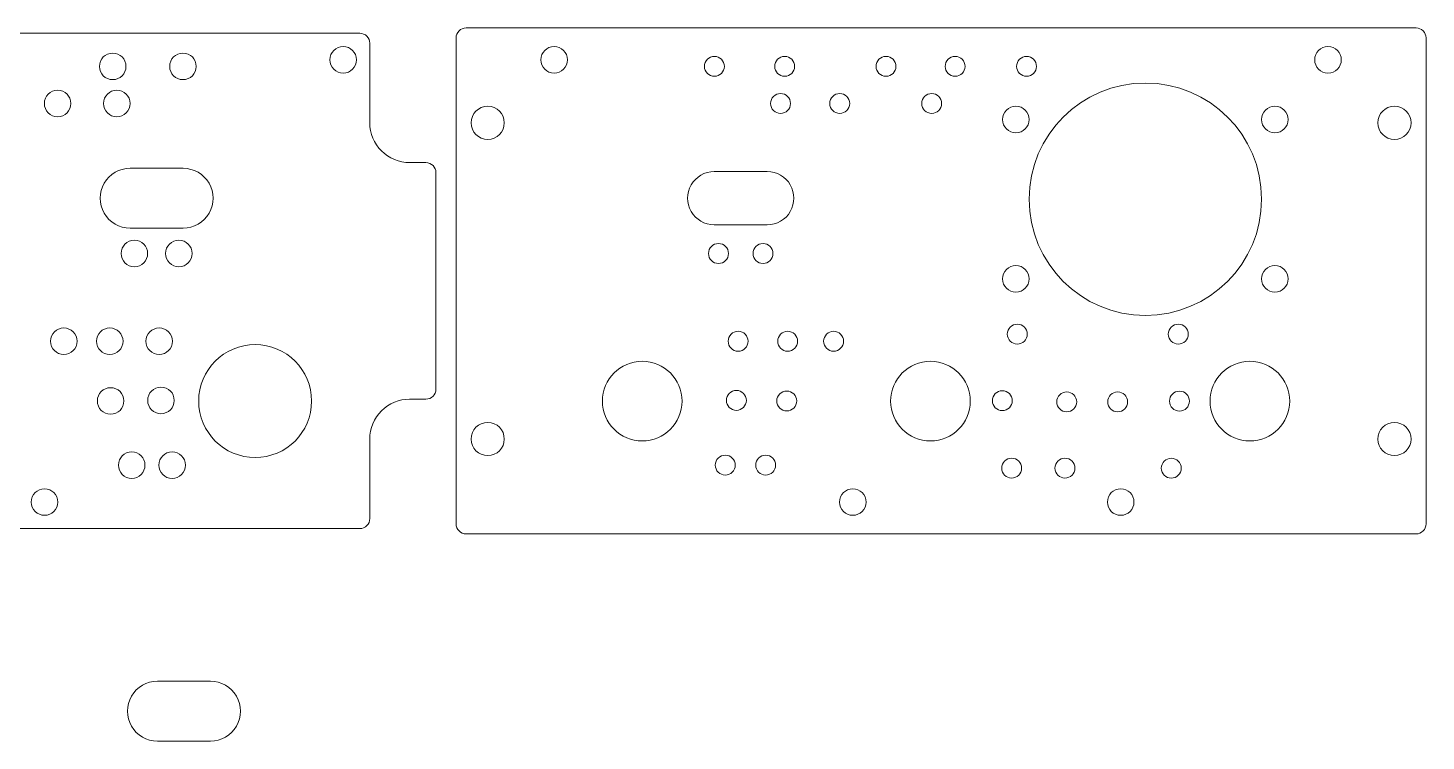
# Model space of a CAD drawing. Header units: millimetres. Extents: x -213 to 146, y -128 to 100.
# Drawn here: x -64.2 to 146.4, y -7.2 to 100.2 of the extents above; entities that cross this region are included whole.
import ezdxf

# ---------------------------------------------------------------- set-up
doc = ezdxf.new("R2010")
doc.units = ezdxf.units.MM
doc.header["$MEASUREMENT"] = 0
for name, color, linetype in [('CUT', 7, 'Continuous'), ('Engrave', 7, 'Continuous'), ('LED', 7, 'Continuous')]:
    doc.layers.add(name, color=color, linetype=linetype)

msp = doc.modelspace()

# ---------------------------------------------------------------- linework, layer by layer
at = {"layer": 'CUT', "color": 250, "lineweight": 9}
for centre, major_axis, ratio in [((104.0888, 74.4283), (0, 17.5001), 0.99999429), ((84.589, 86.4282), (0, 2.0002), 1), ((123.589, 86.4282), (0, 2.0002), 1), ((84.589, 62.4282), (0, 2.0002), 1), ((123.589, 62.4282), (0, 2.0002), 1), ((-29.9581, 44.019), (0, 8.5), 1), ((28.3253, 44.019), (0, 6), 1), ((71.7253, 44.019), (0, 6), 1), ((119.8253, 44.019), (0, 6), 1)]:
    msp.add_ellipse(centre, major_axis=major_axis, ratio=ratio, dxfattribs=at)
for points, knots in [([(-114.8248, 24.819), (-114.8248, 24.819), (-135.7206, 24.819), (-135.7206, 24.819), (-135.7206, 24.819), (-136.1187, 24.8192), (-136.5004, 24.9776), (-136.7817, 25.2593), (-136.7817, 25.2593), (-137.063, 25.5409), (-137.2209, 25.9209), (-137.2206, 26.319), (-137.2206, 26.319), (-137.2206, 26.319), (-137.2206, 38.3065), (-137.2206, 38.3065), (-137.2206, 38.3065), (-137.2196, 39.8968), (-137.8504, 41.4223), (-138.9742, 42.5475), (-138.9742, 42.5475), (-140.098, 43.6728), (-141.6303, 44.3055), (-143.2206, 44.3065), (-143.2206, 44.3065), (-143.2206, 44.3065), (-145.6831, 44.3065), (-145.6831, 44.3065), (-145.6831, 44.3065), (-146.0812, 44.3067), (-146.4629, 44.4651), (-146.7442, 44.7468), (-146.7442, 44.7468), (-147.0255, 45.0284), (-147.1834, 45.4084), (-147.1831, 45.8065), (-147.1831, 45.8065), (-147.1831, 45.8065), (-147.1831, 78.4315), (-147.1831, 78.4315), (-147.1831, 78.4315), (-147.1829, 78.8296), (-147.0245, 79.2112), (-146.7428, 79.4925), (-146.7428, 79.4925), (-146.4612, 79.7738), (-146.0812, 79.9317), (-145.6831, 79.9315), (-145.6831, 79.9315), (-145.6831, 79.9315), (-143.2206, 79.9315), (-143.2206, 79.9315), (-143.2206, 79.9315), (-141.6303, 79.9305), (-140.1048, 80.5612), (-138.9796, 81.685), (-138.9796, 81.685), (-137.8544, 82.8088), (-137.2216, 84.3412), (-137.2206, 85.9315), (-137.2206, 85.9315), (-137.2206, 85.9315), (-137.2206, 97.919), (-137.2206, 97.919), (-137.2206, 97.919), (-137.2204, 98.3171), (-137.062, 98.6987), (-136.7803, 98.98), (-136.7803, 98.98), (-136.4987, 99.2613), (-136.1187, 99.4192), (-135.7206, 99.419), (-135.7206, 99.419), (-135.7206, 99.419), (-14.1956, 99.419), (-14.1956, 99.419), (-14.1956, 99.419), (-13.7976, 99.4187), (-13.4159, 99.2603), (-13.1346, 98.9787), (-13.1346, 98.9787), (-12.8533, 98.697), (-12.6954, 98.3171), (-12.6956, 97.919), (-12.6956, 97.919), (-12.6956, 97.919), (-12.6956, 85.9315), (-12.6956, 85.9315), (-12.6956, 85.9315), (-12.6966, 84.3412), (-12.0659, 82.8156), (-10.9421, 81.6904), (-10.9421, 81.6904), (-9.8183, 80.5652), (-8.2859, 79.9325), (-6.6956, 79.9315), (-6.6956, 79.9315), (-6.6956, 79.9315), (-4.2331, 79.9315), (-4.2331, 79.9315), (-4.2331, 79.9315), (-3.8351, 79.9312), (-3.4534, 79.7728), (-3.1721, 79.4912), (-3.1721, 79.4912), (-2.8908, 79.2095), (-2.7329, 78.8296), (-2.7331, 78.4315), (-2.7331, 78.4315), (-2.7331, 78.4315), (-2.7331, 45.8065), (-2.7331, 45.8065), (-2.7331, 45.8065), (-2.7334, 45.4084), (-2.8918, 45.0267), (-3.1734, 44.7454), (-3.1734, 44.7454), (-3.4551, 44.4641), (-3.8351, 44.3062), (-4.2331, 44.3065), (-4.2331, 44.3065), (-4.2331, 44.3065), (-6.6956, 44.3065), (-6.6956, 44.3065), (-6.6956, 44.3065), (-8.2859, 44.3075), (-9.8115, 43.6767), (-10.9367, 42.5529), (-10.9367, 42.5529), (-12.0619, 41.4291), (-12.6946, 39.8968), (-12.6956, 38.3065), (-12.6956, 38.3065), (-12.6956, 38.3065), (-12.6956, 26.319), (-12.6956, 26.319), (-12.6956, 26.319), (-12.6959, 25.9209), (-12.8543, 25.5392), (-13.1359, 25.2579), (-13.1359, 25.2579), (-13.4176, 24.9766), (-13.7976, 24.8187), (-14.1956, 24.819), (-14.1956, 24.819), (-14.1956, 24.819), (-114.8248, 24.819), (-114.8248, 24.819)], [0, 0, 0, 0, 0.02631579, 0.02631579, 0.02631579, 0.02631579, 0.05263158, 0.05263158, 0.05263158, 0.05263158, 0.07894737, 0.07894737, 0.07894737, 0.07894737, 0.10526316, 0.10526316, 0.10526316, 0.10526316, 0.13157895, 0.13157895, 0.13157895, 0.13157895, 0.15789474, 0.15789474, 0.15789474, 0.15789474, 0.18421053, 0.18421053, 0.18421053, 0.18421053, 0.21052632, 0.21052632, 0.21052632, 0.21052632, 0.23684211, 0.23684211, 0.23684211, 0.23684211, 0.26315789, 0.26315789, 0.26315789, 0.26315789, 0.28947368, 0.28947368, 0.28947368, 0.28947368, 0.31578947, 0.31578947, 0.31578947, 0.31578947, 0.34210526, 0.34210526, 0.34210526, 0.34210526, 0.36842105, 0.36842105, 0.36842105, 0.36842105, 0.39473684, 0.39473684, 0.39473684, 0.39473684, 0.42105263, 0.42105263, 0.42105263, 0.42105263, 0.44736842, 0.44736842, 0.44736842, 0.44736842, 0.47368421, 0.47368421, 0.47368421, 0.47368421, 0.5, 0.5, 0.5, 0.5, 0.52631579, 0.52631579, 0.52631579, 0.52631579, 0.55263158, 0.55263158, 0.55263158, 0.55263158, 0.57894737, 0.57894737, 0.57894737, 0.57894737, 0.60526316, 0.60526316, 0.60526316, 0.60526316, 0.63157895, 0.63157895, 0.63157895, 0.63157895, 0.65789474, 0.65789474, 0.65789474, 0.65789474, 0.68421053, 0.68421053, 0.68421053, 0.68421053, 0.71052632, 0.71052632, 0.71052632, 0.71052632, 0.73684211, 0.73684211, 0.73684211, 0.73684211, 0.76315789, 0.76315789, 0.76315789, 0.76315789, 0.78947368, 0.78947368, 0.78947368, 0.78947368, 0.81578947, 0.81578947, 0.81578947, 0.81578947, 0.84210526, 0.84210526, 0.84210526, 0.84210526, 0.86842105, 0.86842105, 0.86842105, 0.86842105, 0.89473684, 0.89473684, 0.89473684, 0.89473684, 0.92105263, 0.92105263, 0.92105263, 0.92105263, 0.94736842, 0.94736842, 0.94736842, 0.94736842, 1, 1, 1, 1]), ([(144.8503, 100.219), (145.2484, 100.2188), (145.6301, 100.0604), (145.9114, 99.7787), (145.9114, 99.7787), (146.1927, 99.4971), (146.3506, 99.1171), (146.3503, 98.719), (146.3503, 98.719), (146.3503, 98.719), (146.3503, 25.519), (146.3503, 25.519), (146.3503, 25.519), (146.3501, 25.121), (146.1917, 24.7393), (145.91, 24.458), (145.91, 24.458), (145.6284, 24.1767), (145.2484, 24.0188), (144.8503, 24.019), (144.8503, 24.019), (144.8503, 24.019), (1.8003, 24.019), (1.8003, 24.019), (1.8003, 24.019), (1.4023, 24.0193), (1.0206, 24.1777), (0.7393, 24.4593), (0.7393, 24.4593), (0.458, 24.741), (0.3001, 25.121), (0.3003, 25.519), (0.3003, 25.519), (0.3003, 25.519), (0.3003, 98.719), (0.3003, 98.719), (0.3003, 98.719), (0.3006, 99.1171), (0.459, 99.4988), (0.7406, 99.7801), (0.7406, 99.7801), (1.0223, 100.0614), (1.4023, 100.2193), (1.8003, 100.219), (1.8003, 100.219), (1.8003, 100.219), (144.8503, 100.219), (144.8503, 100.219)], [0, 0, 0, 0, 0.07692308, 0.07692308, 0.07692308, 0.07692308, 0.15384615, 0.15384615, 0.15384615, 0.15384615, 0.23076923, 0.23076923, 0.23076923, 0.23076923, 0.30769231, 0.30769231, 0.30769231, 0.30769231, 0.38461538, 0.38461538, 0.38461538, 0.38461538, 0.46153846, 0.46153846, 0.46153846, 0.46153846, 0.53846154, 0.53846154, 0.53846154, 0.53846154, 0.61538462, 0.61538462, 0.61538462, 0.61538462, 0.69230769, 0.69230769, 0.69230769, 0.69230769, 0.76923077, 0.76923077, 0.76923077, 0.76923077, 0.84615385, 0.84615385, 0.84615385, 0.84615385, 1, 1, 1, 1]), ([(-16.6956, 97.419), (-15.5911, 97.419), (-14.6956, 96.5235), (-14.6956, 95.419), (-14.6956, 95.419), (-14.6956, 94.3145), (-15.5911, 93.419), (-16.6956, 93.419), (-16.6956, 93.419), (-17.8003, 93.419), (-18.6956, 94.3143), (-18.6956, 95.419), (-18.6956, 95.419), (-18.6956, 96.5235), (-17.8003, 97.419), (-16.6956, 97.419)], [0, 0, 0, 0, 0.2, 0.2, 0.2, 0.2, 0.4, 0.4, 0.4, 0.4, 0.6, 0.6, 0.6, 0.6, 1, 1, 1, 1]), ([(15.0628, 97.419), (13.9583, 97.419), (13.0628, 96.5235), (13.0628, 95.419), (13.0628, 95.419), (13.0628, 94.3145), (13.9583, 93.419), (15.0628, 93.419), (15.0628, 93.419), (16.1675, 93.419), (17.0628, 94.3143), (17.0628, 95.419), (17.0628, 95.419), (17.0628, 96.5235), (16.1675, 97.419), (15.0628, 97.419)], [0, 0, 0, 0, 0.2, 0.2, 0.2, 0.2, 0.4, 0.4, 0.4, 0.4, 0.6, 0.6, 0.6, 0.6, 1, 1, 1, 1]), ([(131.5878, 97.419), (130.4833, 97.419), (129.5878, 96.5235), (129.5878, 95.419), (129.5878, 95.419), (129.5878, 94.3145), (130.4833, 93.419), (131.5878, 93.419), (131.5878, 93.419), (132.6925, 93.419), (133.5878, 94.3143), (133.5878, 95.419), (133.5878, 95.419), (133.5878, 96.5235), (132.6925, 97.419), (131.5878, 97.419)], [0, 0, 0, 0, 0.2, 0.2, 0.2, 0.2, 0.4, 0.4, 0.4, 0.4, 0.6, 0.6, 0.6, 0.6, 1, 1, 1, 1]), ([(5.0628, 83.4315), (3.6821, 83.4315), (2.5628, 84.5508), (2.5628, 85.9315), (2.5628, 85.9315), (2.5628, 87.3122), (3.6821, 88.4315), (5.0628, 88.4315), (5.0628, 88.4315), (6.4435, 88.4315), (7.5628, 87.3123), (7.5628, 85.9315), (7.5628, 85.9315), (7.5628, 84.5508), (6.4436, 83.4315), (5.0628, 83.4315)], [0, 0, 0, 0, 0.2, 0.2, 0.2, 0.2, 0.4, 0.4, 0.4, 0.4, 0.6, 0.6, 0.6, 0.6, 1, 1, 1, 1]), ([(141.5878, 83.4315), (140.2071, 83.4315), (139.0878, 84.5508), (139.0878, 85.9315), (139.0878, 85.9315), (139.0878, 87.3122), (140.2071, 88.4315), (141.5878, 88.4315), (141.5878, 88.4315), (142.9685, 88.4315), (144.0878, 87.3123), (144.0878, 85.9315), (144.0878, 85.9315), (144.0878, 84.5508), (142.9686, 83.4315), (141.5878, 83.4315)], [0, 0, 0, 0, 0.2, 0.2, 0.2, 0.2, 0.4, 0.4, 0.4, 0.4, 0.6, 0.6, 0.6, 0.6, 1, 1, 1, 1]), ([(-48.7955, 79.0813), (-50.4032, 79.0813), (-51.8888, 78.2236), (-52.6926, 76.8313), (-52.6926, 76.8313), (-53.4965, 75.439), (-53.4965, 73.7236), (-52.6926, 72.3313), (-52.6926, 72.3313), (-51.8888, 70.939), (-50.4032, 70.0813), (-48.7955, 70.0813), (-48.7955, 70.0813), (-48.7955, 70.0813), (-40.7955, 70.0813), (-40.7955, 70.0813), (-40.7955, 70.0813), (-39.1878, 70.0813), (-37.7022, 70.939), (-36.8984, 72.3313), (-36.8984, 72.3313), (-36.0945, 73.7236), (-36.0945, 75.439), (-36.8984, 76.8313), (-36.8984, 76.8313), (-37.7022, 78.2236), (-39.1878, 79.0813), (-40.7955, 79.0813), (-40.7955, 79.0813), (-40.7955, 79.0813), (-48.7955, 79.0813), (-48.7955, 79.0813)], [0, 0, 0, 0, 0.11111111, 0.11111111, 0.11111111, 0.11111111, 0.22222222, 0.22222222, 0.22222222, 0.22222222, 0.33333333, 0.33333333, 0.33333333, 0.33333333, 0.44444444, 0.44444444, 0.44444444, 0.44444444, 0.55555556, 0.55555556, 0.55555556, 0.55555556, 0.66666667, 0.66666667, 0.66666667, 0.66666667, 0.77777778, 0.77777778, 0.77777778, 0.77777778, 1, 1, 1, 1]), ([(39.1627, 78.5813), (37.7336, 78.5813), (36.4131, 77.8189), (35.6986, 76.5813), (35.6986, 76.5813), (34.9841, 75.3437), (34.9841, 73.8189), (35.6986, 72.5813), (35.6986, 72.5813), (36.4131, 71.3437), (37.7336, 70.5813), (39.1627, 70.5813), (39.1627, 70.5813), (39.1627, 70.5813), (47.1627, 70.5813), (47.1627, 70.5813), (47.1627, 70.5813), (48.5917, 70.5813), (49.9123, 71.3437), (50.6268, 72.5813), (50.6268, 72.5813), (51.3413, 73.8189), (51.3413, 75.3437), (50.6268, 76.5813), (50.6268, 76.5813), (49.9123, 77.8189), (48.5917, 78.5813), (47.1627, 78.5813), (47.1627, 78.5813), (47.1627, 78.5813), (39.1627, 78.5813), (39.1627, 78.5813)], [0, 0, 0, 0, 0.11111111, 0.11111111, 0.11111111, 0.11111111, 0.22222222, 0.22222222, 0.22222222, 0.22222222, 0.33333333, 0.33333333, 0.33333333, 0.33333333, 0.44444444, 0.44444444, 0.44444444, 0.44444444, 0.55555556, 0.55555556, 0.55555556, 0.55555556, 0.66666667, 0.66666667, 0.66666667, 0.66666667, 0.77777778, 0.77777778, 0.77777778, 0.77777778, 1, 1, 1, 1]), ([(5.0628, 35.8065), (3.6821, 35.8065), (2.5628, 36.9258), (2.5628, 38.3065), (2.5628, 38.3065), (2.5628, 39.6872), (3.6821, 40.8065), (5.0628, 40.8065), (5.0628, 40.8065), (6.4435, 40.8065), (7.5628, 39.6873), (7.5628, 38.3065), (7.5628, 38.3065), (7.5628, 36.9258), (6.4436, 35.8065), (5.0628, 35.8065)], [0, 0, 0, 0, 0.2, 0.2, 0.2, 0.2, 0.4, 0.4, 0.4, 0.4, 0.6, 0.6, 0.6, 0.6, 1, 1, 1, 1]), ([(141.5878, 35.8065), (140.2071, 35.8065), (139.0878, 36.9258), (139.0878, 38.3065), (139.0878, 38.3065), (139.0878, 39.6872), (140.2071, 40.8065), (141.5878, 40.8065), (141.5878, 40.8065), (142.9685, 40.8065), (144.0878, 39.6873), (144.0878, 38.3065), (144.0878, 38.3065), (144.0878, 36.9258), (142.9686, 35.8065), (141.5878, 35.8065)], [0, 0, 0, 0, 0.2, 0.2, 0.2, 0.2, 0.4, 0.4, 0.4, 0.4, 0.6, 0.6, 0.6, 0.6, 1, 1, 1, 1]), ([(-61.6676, 30.819), (-60.5629, 30.819), (-59.6676, 29.9235), (-59.6676, 28.819), (-59.6676, 28.819), (-59.6676, 27.7143), (-60.5629, 26.819), (-61.6676, 26.819), (-61.6676, 26.819), (-62.7721, 26.819), (-63.6676, 27.7143), (-63.6676, 28.819), (-63.6676, 28.819), (-63.6676, 29.9235), (-62.7721, 30.819), (-61.6676, 30.819)], [0, 0, 0, 0, 0.2, 0.2, 0.2, 0.2, 0.4, 0.4, 0.4, 0.4, 0.6, 0.6, 0.6, 0.6, 1, 1, 1, 1]), ([(60.0348, 30.819), (58.9301, 30.819), (58.0348, 29.9235), (58.0348, 28.819), (58.0348, 28.819), (58.0348, 27.7143), (58.9301, 26.819), (60.0348, 26.819), (60.0348, 26.819), (61.1393, 26.819), (62.0348, 27.7143), (62.0348, 28.819), (62.0348, 28.819), (62.0348, 29.9235), (61.1393, 30.819), (60.0348, 30.819)], [0, 0, 0, 0, 0.2, 0.2, 0.2, 0.2, 0.4, 0.4, 0.4, 0.4, 0.6, 0.6, 0.6, 0.6, 1, 1, 1, 1]), ([(100.3714, 30.819), (99.2667, 30.819), (98.3714, 29.9235), (98.3714, 28.819), (98.3714, 28.819), (98.3714, 27.7143), (99.2667, 26.819), (100.3714, 26.819), (100.3714, 26.819), (101.4759, 26.819), (102.3714, 27.7143), (102.3714, 28.819), (102.3714, 28.819), (102.3714, 29.9235), (101.4759, 30.819), (100.3714, 30.819)], [0, 0, 0, 0, 0.2, 0.2, 0.2, 0.2, 0.4, 0.4, 0.4, 0.4, 0.6, 0.6, 0.6, 0.6, 1, 1, 1, 1]), ([(-36.6794, 1.8192), (-35.0717, 1.8192), (-33.5861, 0.9615), (-32.7823, -0.4308), (-32.7823, -0.4308), (-31.9784, -1.8231), (-31.9784, -3.5385), (-32.7823, -4.9308), (-32.7823, -4.9308), (-33.5861, -6.3231), (-35.0717, -7.1808), (-36.6794, -7.1808), (-36.6794, -7.1808), (-36.6794, -7.1808), (-44.6794, -7.1808), (-44.6794, -7.1808), (-44.6794, -7.1808), (-46.2871, -7.1808), (-47.7727, -6.3231), (-48.5765, -4.9308), (-48.5765, -4.9308), (-49.3804, -3.5385), (-49.3804, -1.8231), (-48.5765, -0.4308), (-48.5765, -0.4308), (-47.7727, 0.9615), (-46.2871, 1.8192), (-44.6794, 1.8192), (-44.6794, 1.8192), (-44.6794, 1.8192), (-36.6794, 1.8192), (-36.6794, 1.8192)], [0, 0, 0, 0, 0.11111111, 0.11111111, 0.11111111, 0.11111111, 0.22222222, 0.22222222, 0.22222222, 0.22222222, 0.33333333, 0.33333333, 0.33333333, 0.33333333, 0.44444444, 0.44444444, 0.44444444, 0.44444444, 0.55555556, 0.55555556, 0.55555556, 0.55555556, 0.66666667, 0.66666667, 0.66666667, 0.66666667, 0.77777778, 0.77777778, 0.77777778, 0.77777778, 1, 1, 1, 1])]:
    msp.add_open_spline(points, degree=3, knots=knots, dxfattribs=at)
at = {"layer": 'Engrave', "color": 240, "lineweight": 9}
for centre in [(-51.4088, 94.4334), (-40.8255, 94.4334), (-59.6991, 88.8452), (-50.7915, 88.8452), (-48.1459, 66.2501), (-41.4431, 66.2501), (-58.7761, 53.0326), (-51.8538, 53.0326), (-44.4004, 53.0326), (-51.7206, 44.0377), (-44.1365, 44.1259), (-48.5455, 34.378), (-42.4601, 34.378)]:
    msp.add_ellipse(centre, major_axis=(0, 2.0001), ratio=0.99995, dxfattribs=at)
at = {"layer": 'LED', "color": 114, "lineweight": 9}
for centre in [(39.1927, 94.4335), (49.776, 94.4335), (65.0337, 94.4335), (75.4407, 94.4335), (86.2004, 94.4335), (49.1587, 88.8453), (58.0663, 88.8453), (71.9129, 88.8453), (39.8103, 66.2502), (46.5131, 66.2502), (84.8029, 54.1076), (109.0462, 54.1055), (42.7676, 53.0327), (50.221, 53.0327), (57.1433, 53.0327), (42.5037, 44.126), (50.0878, 44.0378), (82.5479, 44.0815), (92.2448, 43.9004), (99.9177, 43.9004), (109.2253, 44.019), (40.8273, 34.3781), (46.9127, 34.3781), (83.9545, 33.9204), (91.9802, 33.9204), (107.9912, 33.9092)]:
    msp.add_ellipse(centre, major_axis=(0, 1.5), ratio=1, dxfattribs=at)

doc.saveas('drawing.dxf')
